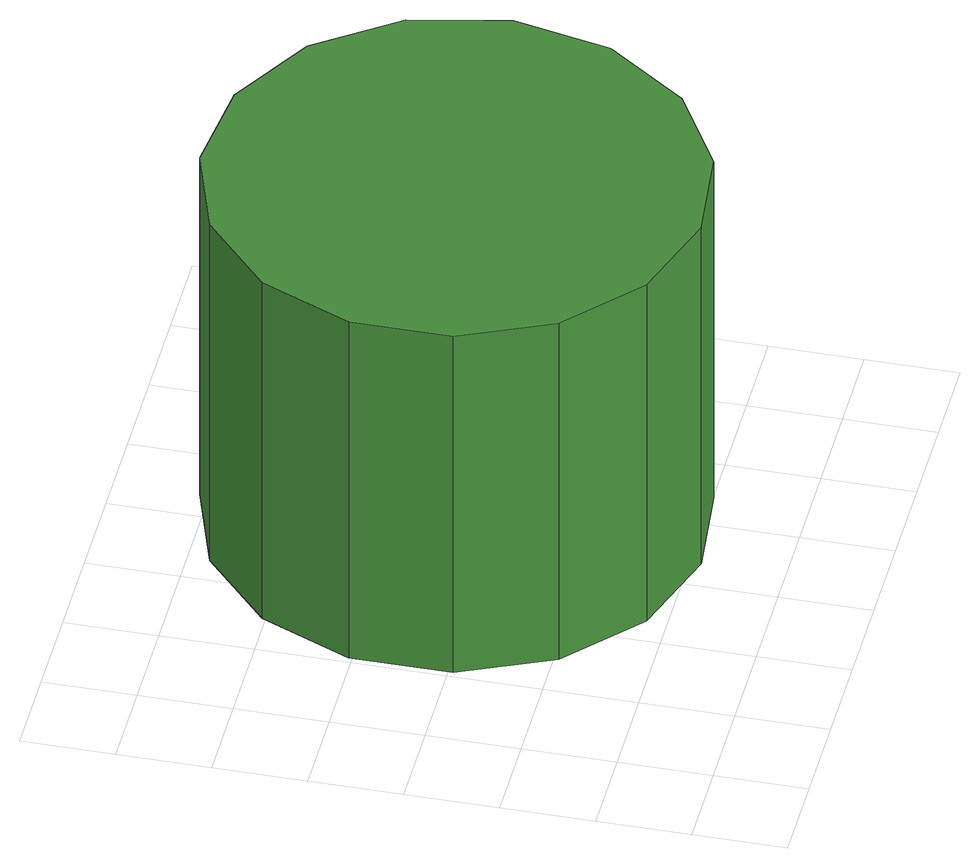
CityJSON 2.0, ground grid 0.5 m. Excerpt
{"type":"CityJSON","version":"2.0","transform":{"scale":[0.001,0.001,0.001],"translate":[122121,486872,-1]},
"CityObjects":{
"tree1":{"type":"SolitaryVegetationObject","attributes":{"function":"something"},"geometry":[{"type":"MultiSurface","lod":"1","boundaries":[[[0,1,2,3,4,5,6,7,8,9,10,11,12,13,14]],[[15,16,17,18,19,20,21,22,23,24,25,26,27,28,29]],[[0,29,28,1]],[[1,28,27,2]],[[2,27,26,3]],[[3,26,25,4]],[[4,25,24,5]],[[5,24,23,6]],[[6,23,22,7]],[[7,22,21,8]],[[8,21,20,9]],[[9,20,19,10]],[[10,19,18,11]],[[11,18,17,12]],[[12,17,16,13]],[[13,16,15,14]],[[14,15,29,0]]]}]}
},
"vertices":[
[3136,1747,3112],[3022,2281,3112],[2701,2723,3112],[2228,2996,3112],[1685,3054,3112],[1165,2885,3112],[759,2519,3112],[537,2020,3112],[537,1474,3112],[759,975,3112],[1165,609,3112],[1685,440,3112],[2228,498,3112],[2701,771,3112],[3022,1213,3112],[3022,1213,938],[2701,771,938],[2228,498,938],[1685,440,938],[1165,609,938],[759,975,938],[537,1474,938],[537,2020,938],[759,2519,938],[1165,2885,938],[1685,3054,938],[2228,2996,938],[2701,2723,938],[3022,2281,938],[3136,1747,938]
]}
